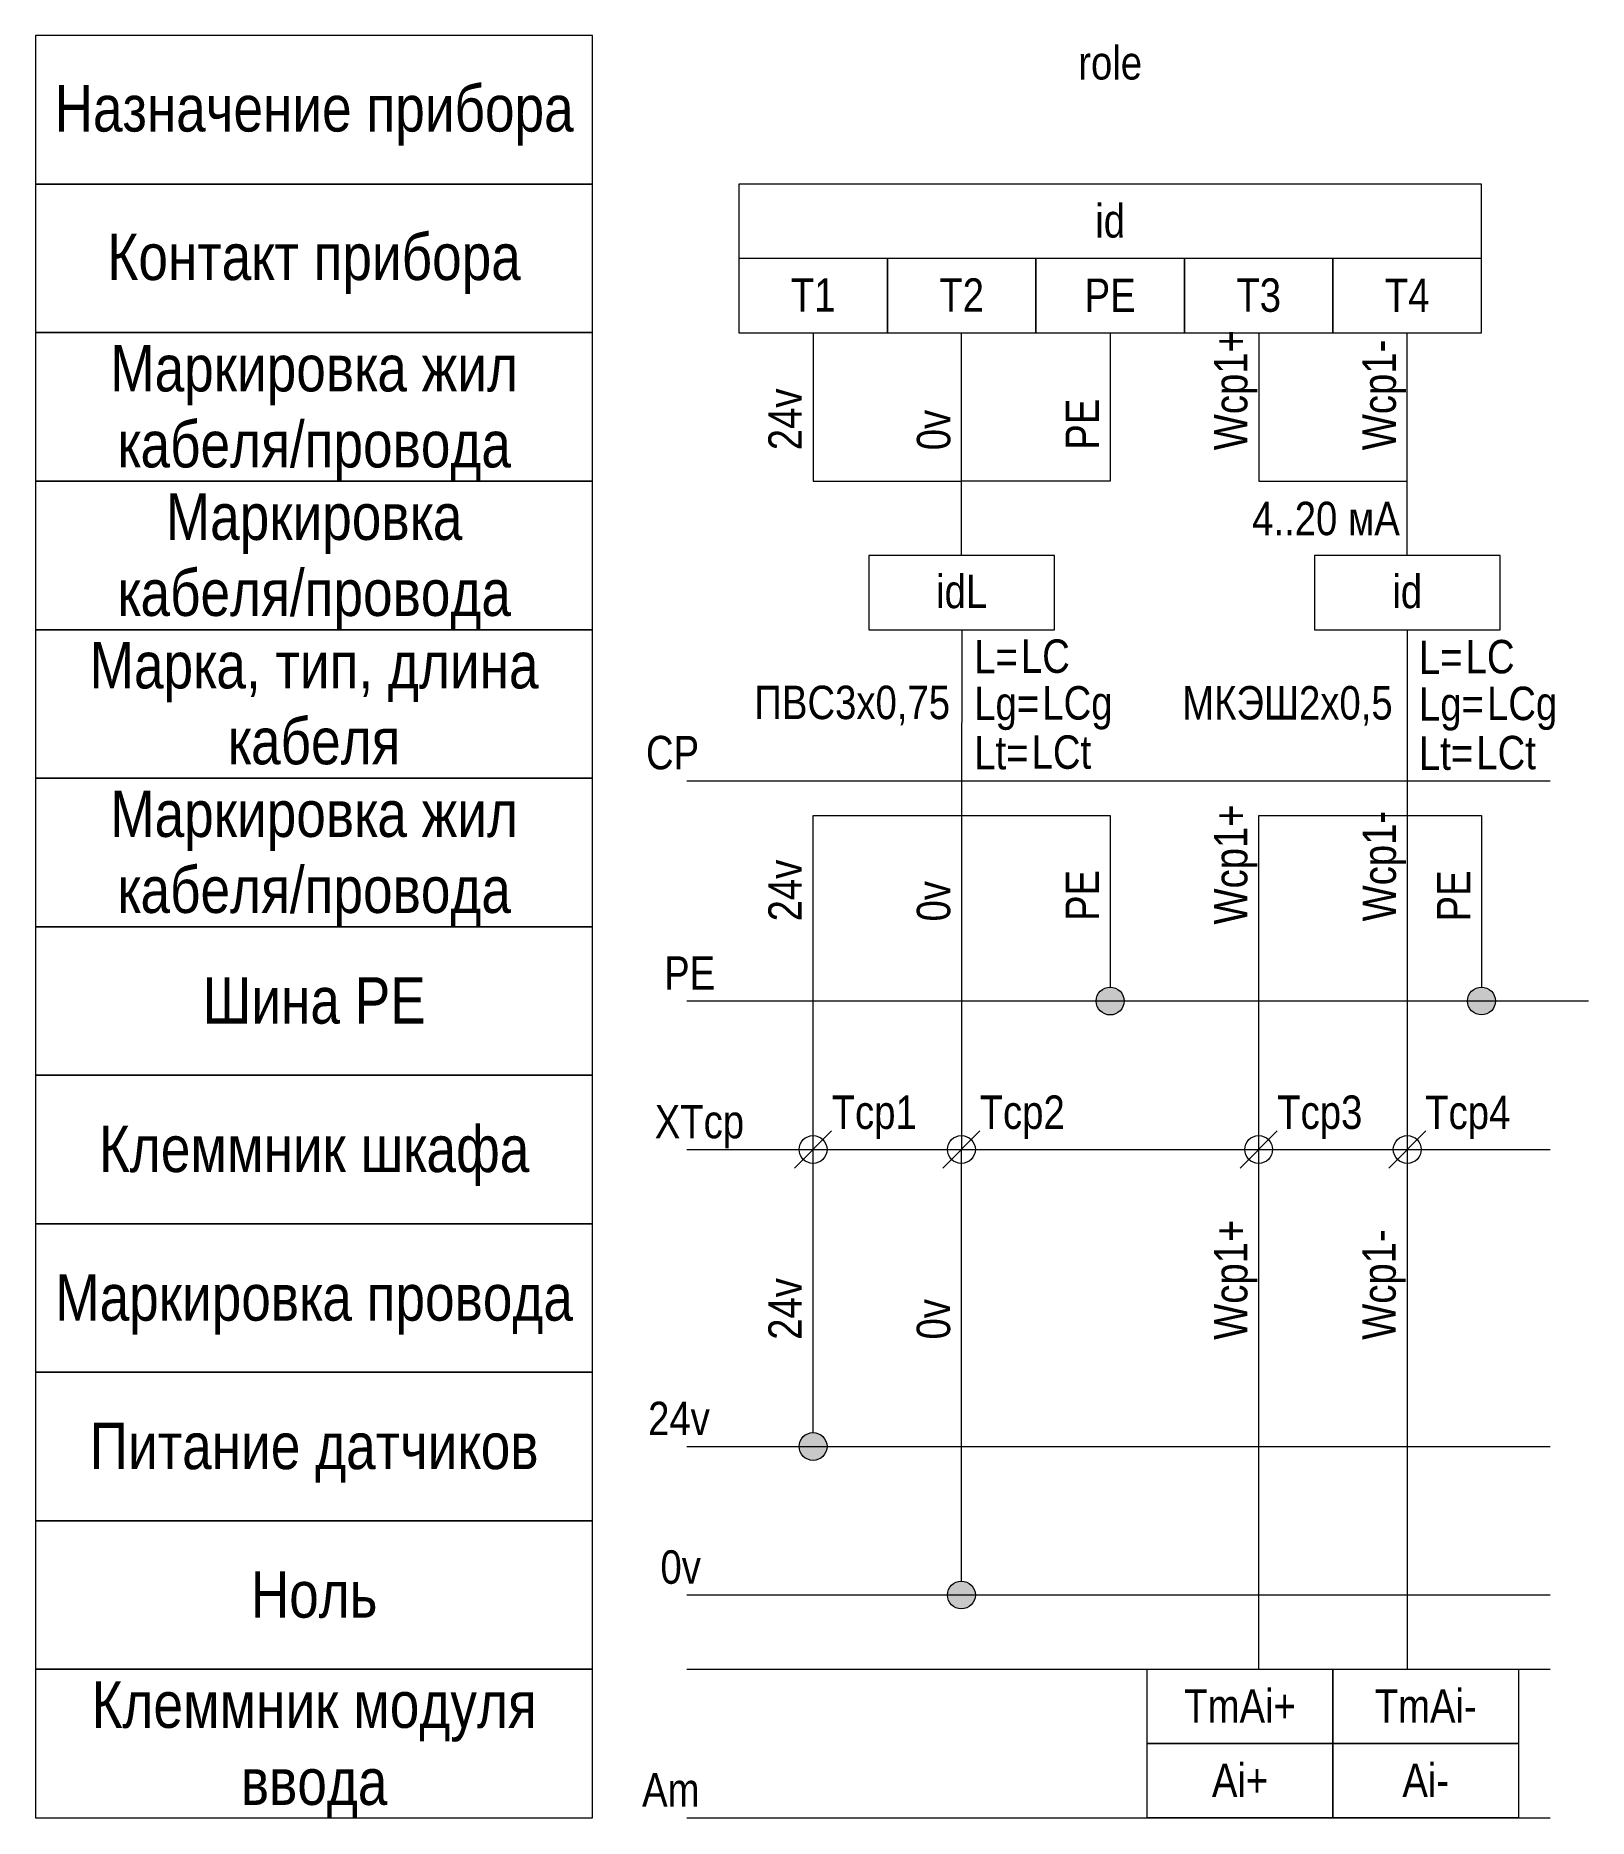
# Model space of a CAD drawing. Header units: millimetres. Extents: x 20 to 103.6, y -101 to -5.
import ezdxf

# ---------------------------------------------------------------- set-up
doc = ezdxf.new("R2010")
doc.units = ezdxf.units.MM
doc.header["$MEASUREMENT"] = 0
doc.linetypes.add('1_1', pattern=[2000, 1000, -1000])
doc.linetypes.add('4_2_1_2', pattern=[6702.777624, 3527.777672, -1763.888836, 0, -1411.111116])
for name, color, linetype in [('cp_names', 7, 'Continuous'), ('cp_params_ai', 7, 'Continuous'), ('cp_static_ai', 7, 'Continuous'), ('id_names', 7, 'Continuous'), ('id_params_ai', 7, 'Continuous'), ('id_static_ai', 7, 'Continuous')]:
    doc.layers.add(name, color=color, linetype=linetype)
doc.styles.add('СГЕНЕРИР_СТИЛЬ_1', font='')
doc.styles.get('СГЕНЕРИР_СТИЛЬ_1').set_extended_font_data('Arial Narrow')

msp = doc.modelspace()

# ---------------------------------------------------------------- hatches: boundary and pattern name
at = {"layer": 'cp_static_ai', "linetype": 'Continuous', "lineweight": 0, "true_color": 0x000000}
for points in [[(77.128, -57.006), (77.185, -57.293), (77.348, -57.536), (77.591, -57.699), (77.878, -57.756), (78.165, -57.699), (78.409, -57.536), (78.571, -57.293), (78.628, -57.006), (78.571, -56.719), (78.409, -56.476), (78.165, -56.313), (77.878, -56.256), (77.591, -56.313), (77.348, -56.476), (77.185, -56.719)], [(97.13, -57.003), (97.187, -57.29), (97.35, -57.534), (97.593, -57.696), (97.88, -57.753), (98.167, -57.696), (98.41, -57.534), (98.573, -57.29), (98.63, -57.003), (98.573, -56.716), (98.41, -56.473), (98.167, -56.31), (97.88, -56.253), (97.593, -56.31), (97.35, -56.473), (97.187, -56.716)], [(61.127, -81.003), (61.184, -81.29), (61.347, -81.533), (61.59, -81.696), (61.877, -81.753), (62.164, -81.696), (62.407, -81.533), (62.57, -81.29), (62.627, -81.003), (62.57, -80.716), (62.407, -80.472), (62.164, -80.31), (61.877, -80.253), (61.59, -80.31), (61.347, -80.472), (61.184, -80.716)], [(69.116, -89.003), (69.173, -89.29), (69.336, -89.533), (69.579, -89.696), (69.866, -89.753), (70.153, -89.696), (70.397, -89.533), (70.559, -89.29), (70.616, -89.003), (70.559, -88.716), (70.397, -88.473), (70.153, -88.31), (69.866, -88.253), (69.579, -88.31), (69.336, -88.473), (69.173, -88.716)]]:
    msp.add_hatch(color=18, dxfattribs=at).paths.add_polyline_path(points)

# ---------------------------------------------------------------- linework, layer by layer
at = {"layer": 'cp_names', "color": 7, "linetype": 'Continuous', "lineweight": 15, "ltscale": 100}
for points in [[(20, -53), (50, -53), (50, -45), (20, -45)], [(20, -61), (50, -61), (50, -53), (20, -53)], [(20, -69), (50, -69), (50, -61), (20, -61)], [(20, -77), (50, -77), (50, -69), (20, -69)], [(20, -85), (50, -85), (50, -77), (20, -77)], [(20, -93), (50, -93), (50, -85), (20, -85)], [(20, -101), (50, -101), (50, -93), (20, -93)]]:
    msp.add_lwpolyline(points, close=True, dxfattribs=at)
at = {"layer": 'cp_static_ai', "color": 7, "linetype": '1_1', "lineweight": 15, "ltscale": 100}
msp.add_line((101.574, -45.155), (55.076, -45.155), dxfattribs=at)
at = {"layer": 'cp_static_ai', "color": 7, "linetype": 'Continuous', "lineweight": 15, "ltscale": 100}
for p, q in [((55.076, -57), (103.635, -57)), ((60.877, -66.003), (62.877, -64.003)), ((68.866, -66.003), (70.866, -64.003)), ((84.878, -66.003), (86.878, -64.003)), ((92.88, -66.003), (94.88, -64.003)), ((55.076, -81), (101.574, -81)), ((55.076, -89), (101.574, -89)), ((55.076, -93), (101.574, -93)), ((55.076, -101), (101.574, -101))]:
    msp.add_line(p, q, dxfattribs=at)
at = {"layer": 'cp_static_ai', "color": 7, "linetype": '4_2_1_2', "lineweight": 15, "ltscale": 100}
msp.add_line((55.076, -65), (101.574, -65), dxfattribs=at)
at = {"layer": 'cp_static_ai', "color": 7, "linetype": 'Continuous', "lineweight": 15, "ltscale": 100}
for points in [[(61.877, -65.003), (61.877, -47.003), (69.876, -47.003)], [(69.876, -47.003), (69.866, -64.985)], [(85.878, -65.003), (85.878, -47.003), (93.881, -47.003)], [(93.881, -47.003), (93.88, -64.971)], [(85.878, -93.003), (85.878, -65.003)], [(93.879, -64.971), (93.878, -93.003)]]:
    msp.add_lwpolyline(points, dxfattribs=at)
at = {"layer": 'cp_static_ai', "color": 7, "linetype": 'Continuous', "lineweight": 15, "ltscale": 100, "flags": 128}
for points in [[(69.876, -47.003), (77.878, -47.006), (77.878, -56.256)], [(93.881, -47.003), (97.88, -47.003), (97.88, -56.253)], [(61.877, -80.253), (61.877, -65.003)], [(69.866, -88.253), (69.866, -64.985)]]:
    msp.add_lwpolyline(points, dxfattribs=at)
at = {"layer": 'cp_static_ai', "color": 7, "linetype": 'Continuous', "lineweight": 15, "ltscale": 100}
for points in [[(79.878, -93), (89.878, -93), (89.878, -97), (79.878, -97)], [(89.878, -93), (99.878, -93), (99.878, -97), (89.878, -97)], [(79.878, -97), (89.878, -97), (89.878, -101), (79.878, -101)], [(89.878, -97), (99.878, -97), (99.878, -101), (89.878, -101)]]:
    msp.add_lwpolyline(points, close=True, dxfattribs=at)
for centre in [(77.878, -57.006), (97.88, -57.003), (61.877, -65.003), (69.866, -65.003), (85.878, -65.003), (93.88, -65.003), (61.877, -81.003), (69.866, -89.003)]:
    msp.add_circle(centre, 0.75, dxfattribs=at)
at = {"layer": 'id_names', "color": 7, "linetype": 'Continuous', "lineweight": 15, "ltscale": 100}
for points in [[(20, -13), (50, -13), (50, -5), (20, -5)], [(20, -21), (50, -21), (50, -13), (20, -13)], [(20, -29), (50, -29), (50, -21), (20, -21)], [(20, -37), (50, -37), (50, -29), (20, -29)], [(20, -45), (50, -45), (50, -37), (20, -37)]]:
    msp.add_lwpolyline(points, close=True, dxfattribs=at)
at = {"layer": 'id_static_ai', "color": 7, "linetype": 'Continuous', "lineweight": 15, "ltscale": 100}
for p, q in [((69.878, -33.003), (69.878, -21.003)), ((93.878, -33.003), (93.878, -21.003))]:
    msp.add_line(p, q, dxfattribs=at)
for points in [[(57.878, -21.003), (97.878, -21.003), (97.878, -13.003), (57.878, -13.003)], [(57.878, -21.003), (65.878, -21.003), (65.878, -17.003), (57.878, -17.003)], [(65.878, -21.003), (73.878, -21.003), (73.878, -17.003), (65.878, -17.003)], [(73.878, -21.003), (81.878, -21.003), (81.878, -17.003), (73.878, -17.003)], [(81.878, -21.003), (89.878, -21.003), (89.878, -17.003), (81.878, -17.003)], [(89.878, -21.003), (97.878, -21.003), (97.878, -17.003), (89.878, -17.003)], [(64.878, -37.003), (74.878, -37.003), (74.878, -33.003), (64.878, -33.003)], [(88.878, -37.003), (98.878, -37.003), (98.878, -33.003), (88.878, -33.003)]]:
    msp.add_lwpolyline(points, close=True, dxfattribs=at)
for points in [[(61.878, -21.003), (61.878, -29.003), (69.878, -29.003)], [(77.878, -21.003), (77.878, -29.003), (69.878, -29.003)], [(85.878, -21.003), (85.878, -29.003), (93.878, -29.003)], [(69.881, -37.003), (69.876, -47.003)], [(93.881, -37.003), (93.881, -47.003)]]:
    msp.add_lwpolyline(points, dxfattribs=at)

# ---------------------------------------------------------------- texts
at = {"layer": 'cp_names', "color": 7, "linetype": 'Continuous', "lineweight": 15, "char_height": 2.5, "attachment_point": 2, "style": 'СГЕНЕРИР_СТИЛЬ_1'}
for s, insert, line_spacing_factor in [('\\A1;{\\pqc;\\fArial Narrow|b0|i0|c204|p34;Маркировка жил\\P\\pqc;\\fArial Narrow|b0|i0|c204|p34;кабеля/провода}', (35, -45.664), 0.982786), ('\\A1;{\\pqc;\\fArial Narrow|b0|i0|c204|p34;Клеммник модуля\\P\\pqc;\\fArial Narrow|b0|i0|c204|p34;ввода}', (35, -93.659), 0.996136)]:
    msp.add_mtext(s, dxfattribs=dict(at, insert=insert, line_spacing_factor=line_spacing_factor))
for s, insert in [('\\A1;{\\pqc;\\fArial Narrow|b0|i0|c204|p34;Шина PE}', (35, -55.723)), ('\\A1;{\\pqc;\\fArial Narrow|b0|i0|c204|p34;Клеммник\\fArial Narrow|b0|i0|c204|p34; шкафа}', (35, -63.718)), ('\\A1;{\\pqc;\\fArial Narrow|b0|i0|c204|p34;Маркировка \\fArial Narrow|b0|i0|c204|p34;провода}', (35, -71.723)), ('\\A1;{\\pqc;\\fArial Narrow|b0|i0|c204|p34;Питание датчиков}', (35, -79.723)), ('\\A1;{\\pqc;\\fArial Narrow|b0|i0|c204|p34;Ноль}', (35, -87.723))]:
    msp.add_mtext(s, dxfattribs=dict(at, insert=insert))
at = {"layer": 'cp_params_ai', "color": 7, "linetype": 'Continuous', "lineweight": 15, "char_height": 1.8, "style": 'СГЕНЕРИР_СТИЛЬ_1'}
for s, insert, attachment_point in [('\\A1;{\\pqc;\\fArial Narrow|b0|i0|c204|p34;CP}', (54.305, -42.721), 2), ('\\A1;{\\pql;\\fArial Narrow|b0|i0|c204|p34;T\\fArial Narrow|b0|i0|c204|p34;cp1}', (62.877, -62.093), 1), ('\\A1;{\\pql;\\fArial Narrow|b0|i0|c204|p34;Tcp\\fArial Narrow|b0|i0|c204|p34;2}', (70.848, -62.093), 1), ('\\A1;{\\pql;\\fArial Narrow|b0|i0|c204|p34;T\\fArial Narrow|b0|i0|c204|p34;cp\\fArial Narrow|b0|i0|c204|p34;3}', (86.878, -62.093), 1), ('\\A1;{\\pql;\\fArial Narrow|b0|i0|c204|p34;T\\fArial Narrow|b0|i0|c204|p34;cp\\fArial Narrow|b0|i0|c204|p34;4}', (94.847, -62.101), 1), ('\\A1;{\\pqc;\\fArial Narrow|b0|i0|c204|p34;X\\fArial Narrow|b0|i0|c204|p34;T\\fArial Narrow|b0|i0|c204|p34;cp}', (55.754, -62.598), 2), ('\\A1;{\\pqc;\\fArial Narrow|b0|i0|c204|p34;24v}', (54.652, -78.591), 2), ('\\A1;{\\pqc;\\fArial Narrow|b0|i0|c204|p34;0v}', (54.745, -86.596), 2), ('\\A1;{\\pqc;\\fArial Narrow|b0|i0|c204|p34;TmAi+}', (84.878, -94.081), 2), ('\\A1;{\\pqc;\\fArial Narrow|b0|i0|c204|p34;TmAi-}', (94.878, -94.081), 2), ('\\A1;{\\pqc;\\fArial Narrow|b0|i0|c204|p34;Am}', (54.212, -98.598), 2), ('\\A1;{\\pqc;\\fArial Narrow|b0|i0|c204|p34;A\\fArial Narrow|b0|i0|c204|p34;i\\fArial Narrow|b0|i0|c204|p34;+}', (84.878, -98.081), 2), ('\\A1;{\\pqc;\\fArial Narrow|b0|i0|c204|p34;A\\fArial Narrow|b0|i0|c204|p34;i\\fArial Narrow|b0|i0|c204|p34;-}', (94.878, -98.081), 2)]:
    msp.add_mtext(s, dxfattribs=dict(at, insert=insert, attachment_point=attachment_point))
at = {"layer": 'cp_params_ai', "color": 7, "linetype": 'Continuous', "lineweight": 15, "char_height": 1.8, "attachment_point": 1, "rotation": 90, "style": 'СГЕНЕРИР_СТИЛЬ_1'}
for s, insert in [('\\A1;{\\pql;\\fArial Narrow|b0|i0|c204|p34;Wcp1\\fArial Narrow|b0|i0|c204|p34;+}', (83.469, -52.885)), ('\\A1;{\\pql;\\fArial Narrow|b0|i0|c204|p34;Wcp1\\fArial Narrow|b0|i0|c204|p34;-}', (91.471, -52.715)), ('\\A1;{\\pql;\\fArial Narrow|b0|i0|c204|p34;24v}', (59.468, -52.715)), ('\\A1;{\\pql;\\fArial Narrow|b0|i0|c204|p34;0v}', (67.463, -52.718)), ('\\A1;{\\pql;\\fArial Narrow|b0|i0|c204|p34;Wcp1\\fArial Narrow|b0|i0|c204|p34;+}', (83.469, -75.256)), ('\\A1;{\\pql;\\fArial Narrow|b0|i0|c204|p34;Wcp1\\fArial Narrow|b0|i0|c204|p34;-}', (91.459, -75.256)), ('\\A1;{\\pql;\\fArial Narrow|b0|i0|c204|p34;24v}', (59.468, -75.256)), ('\\A1;{\\pql;\\fArial Narrow|b0|i0|c204|p34;0v}', (67.457, -75.238))]:
    msp.add_mtext(s, dxfattribs=dict(at, insert=insert))
at = {"layer": 'cp_static_ai', "color": 7, "linetype": 'Continuous', "lineweight": 15, "char_height": 1.8, "rotation": 90, "style": 'СГЕНЕРИР_СТИЛЬ_1'}
for s, insert, attachment_point in [('\\A1;{\\pqr;\\fArial Narrow|b0|i0|c204|p34;PE}', (75.476, -49.94), 3), ('\\A1;{\\pql;\\fArial Narrow|b0|i0|c204|p34;PE}', (95.478, -52.716), 1)]:
    msp.add_mtext(s, dxfattribs=dict(at, insert=insert, attachment_point=attachment_point))
at = {"layer": 'cp_static_ai', "color": 7, "linetype": 'Continuous', "lineweight": 15, "insert": (55.228, -54.598), "char_height": 1.8, "attachment_point": 2, "style": 'СГЕНЕРИР_СТИЛЬ_1'}
msp.add_mtext('\\A1;{\\pqc;\\fArial Narrow|b0|i0|c204|p34;PE}', dxfattribs=at)
at = {"layer": 'id_names', "color": 7, "linetype": 'Continuous', "lineweight": 15, "char_height": 2.5, "attachment_point": 2, "style": 'СГЕНЕРИР_СТИЛЬ_1'}
for s, insert in [('\\A1;{\\pqc;\\fArial Narrow|b0|i0|c204|p34;Назначение прибора}', (35, -7.665)), ('\\A1;{\\pqc;\\fArial Narrow|b0|i0|c204|p34;Контакт прибора}', (35, -15.665))]:
    msp.add_mtext(s, dxfattribs=dict(at, insert=insert))
for s, insert, line_spacing_factor in [('\\A1;{\\pqc;\\fArial Narrow|b0|i0|c204|p34;Маркировка жил\\P\\pqc;\\fArial Narrow|b0|i0|c204|p34;кабеля/провода}', (35, -21.664), 0.982786), ('\\A1;{\\pqc;\\fArial Narrow|b0|i0|c204|p34;Маркировка\\P\\pqc;\\fArial Narrow|b0|i0|c204|p34;кабеля/провода}', (35, -29.664), 0.982786), ('\\A1;{\\pqc;\\fArial Narrow|b0|i0|c204|p34;Марка, тип\\fArial Narrow|b0|i0|c204|p34;, длина\\P\\pqc;\\fArial Narrow|b0|i0|c204|p34;кабеля}', (35, -37.664), 0.98101)]:
    msp.add_mtext(s, dxfattribs=dict(at, insert=insert, line_spacing_factor=line_spacing_factor))
at = {"layer": 'id_params_ai', "color": 7, "linetype": 'Continuous', "lineweight": 15, "insert": (77.878, -5.563), "char_height": 1.8, "width": 30, "attachment_point": 2, "style": 'СГЕНЕРИР_СТИЛЬ_1'}
msp.add_mtext('\\A1;{\\pqc;\\fArial Narrow|b0|i0|c204|p34;role}', dxfattribs=at)
at = {"layer": 'id_params_ai', "color": 7, "linetype": 'Continuous', "lineweight": 15, "char_height": 1.8, "style": 'СГЕНЕРИР_СТИЛЬ_1'}
for s, insert, attachment_point in [('\\A1;{\\pqc;\\fArial Narrow|b0|i0|c204|p34;id}', (77.878, -14.076), 2), ('\\A1;{\\pqc;\\fArial Narrow|b0|i0|c204|p34;T1}', (61.878, -18.075), 2), ('\\A1;{\\pqc;\\fArial Narrow|b0|i0|c204|p34;T2}', (69.878, -18.075), 2), ('\\A1;{\\pqc;\\fArial Narrow|b0|i0|c204|p34;T3}', (85.878, -18.075), 2), ('\\A1;{\\pqc;\\fArial Narrow|b0|i0|c204|p34;T4}', (93.878, -18.083), 2), ('\\A1;{\\pqc;\\fArial Narrow|b0|i0|c204|p34;id\\fArial Narrow|b0|i0|c204|p34;L}', (69.878, -34.041), 2), ('\\A1;{\\pqc;\\fArial Narrow|b0|i0|c204|p34;id}', (93.878, -34.041), 2), ('\\A1;{\\pql;\\fArial Narrow|b0|i0|c204|p34;LC}', (73.071, -37.526), 1), ('\\A1;{\\pql;\\fArial Narrow|b0|i0|c204|p34;LC}', (97.027, -37.553), 1), ('\\A1;{\\pql;\\fArial Narrow|b0|i0|c204|p34;LCg}', (74.223, -40.043), 1), ('\\A1;{\\pql;\\fArial Narrow|b0|i0|c204|p34;LCg}', (98.179, -40.07), 1), ('\\A1;{\\pql;\\fArial Narrow|b0|i0|c204|p34;LCt}', (73.647, -42.694), 1), ('\\A1;{\\pql;\\fArial Narrow|b0|i0|c204|p34;LCt}', (97.603, -42.721), 1)]:
    msp.add_mtext(s, dxfattribs=dict(at, insert=insert, attachment_point=attachment_point))
at = {"layer": 'id_params_ai', "color": 7, "linetype": 'Continuous', "lineweight": 15, "char_height": 1.8, "attachment_point": 1, "rotation": 90, "style": 'СГЕНЕРИР_СТИЛЬ_1'}
for s, insert in [('\\A1;{\\pql;\\fArial Narrow|b0|i0|c204|p34;Wcp1\\fArial Narrow|b0|i0|c204|p34;+}', (83.469, -27.334)), ('\\A1;{\\pql;\\fArial Narrow|b0|i0|c204|p34;Wcp1\\fArial Narrow|b0|i0|c204|p34;-}', (91.469, -27.334)), ('\\A1;{\\pql;\\fArial Narrow|b0|i0|c204|p34;24v}', (59.469, -27.334)), ('\\A1;{\\pql;\\fArial Narrow|b0|i0|c204|p34;0v}', (67.469, -27.334))]:
    msp.add_mtext(s, dxfattribs=dict(at, insert=insert))
at = {"layer": 'id_static_ai', "color": 7, "linetype": 'Continuous', "lineweight": 15, "char_height": 1.8, "style": 'СГЕНЕРИР_СТИЛЬ_1'}
for s, insert, attachment_point in [('\\A1;{\\pqc;\\fArial Narrow|b0|i0|c204|p34;PE}', (77.878, -18.083), 2), ('\\A1;{\\pql;\\fArial Narrow|b0|i0|c204|p34;4..20 мА}', (85.527, -30.11), 1), ('\\A1;{\\pql;\\fArial Narrow|b0|i0|c204|p34;L=}', (70.555, -37.558), 1), ('\\A1;{\\pql;\\fArial Narrow|b0|i0|c204|p34;L=}', (94.511, -37.585), 1), ('\\A1;{\\pql;\\fArial Narrow|b0|i0|c204|p34;Lg=}', (70.555, -40.074), 1), ('\\A1;{\\pql;\\fArial Narrow|b0|i0|c204|p34;МКЭШ2х0,5}', (81.76, -40.04), 1), ('\\A1;{\\pql;\\fArial Narrow|b0|i0|c204|p34;Lg=}', (94.511, -40.101), 1), ('\\A1;{\\pql;\\fArial Narrow|b0|i0|c204|p34;Lt=}', (70.555, -42.726), 1), ('\\A1;{\\pql;\\fArial Narrow|b0|i0|c204|p34;Lt=}', (94.511, -42.753), 1)]:
    msp.add_mtext(s, dxfattribs=dict(at, insert=insert, attachment_point=attachment_point))
at = {"layer": 'id_static_ai', "color": 7, "linetype": 'Continuous', "lineweight": 15, "insert": (75.476, -24.556), "char_height": 1.8, "attachment_point": 3, "rotation": 90, "style": 'СГЕНЕРИР_СТИЛЬ_1'}
msp.add_mtext('\\A1;{\\pqr;\\fArial Narrow|b0|i0|c204|p34;PE}', dxfattribs=at)
at = {"layer": 'id_static_ai', "color": 7, "linetype": 'Continuous', "lineweight": 40, "insert": (58.712, -40.018), "char_height": 1.8, "attachment_point": 1, "style": 'СГЕНЕРИР_СТИЛЬ_1'}
msp.add_mtext('\\A1;{\\pql;\\fArial Narrow|b0|i0|c204|p34;ПВС3\\fArial Narrow|b0|i0|c204|p34;х0,\\fArial Narrow|b0|i0|c204|p34;7\\fArial Narrow|b0|i0|c204|p34;5}', dxfattribs=at)

doc.saveas('drawing.dxf')
